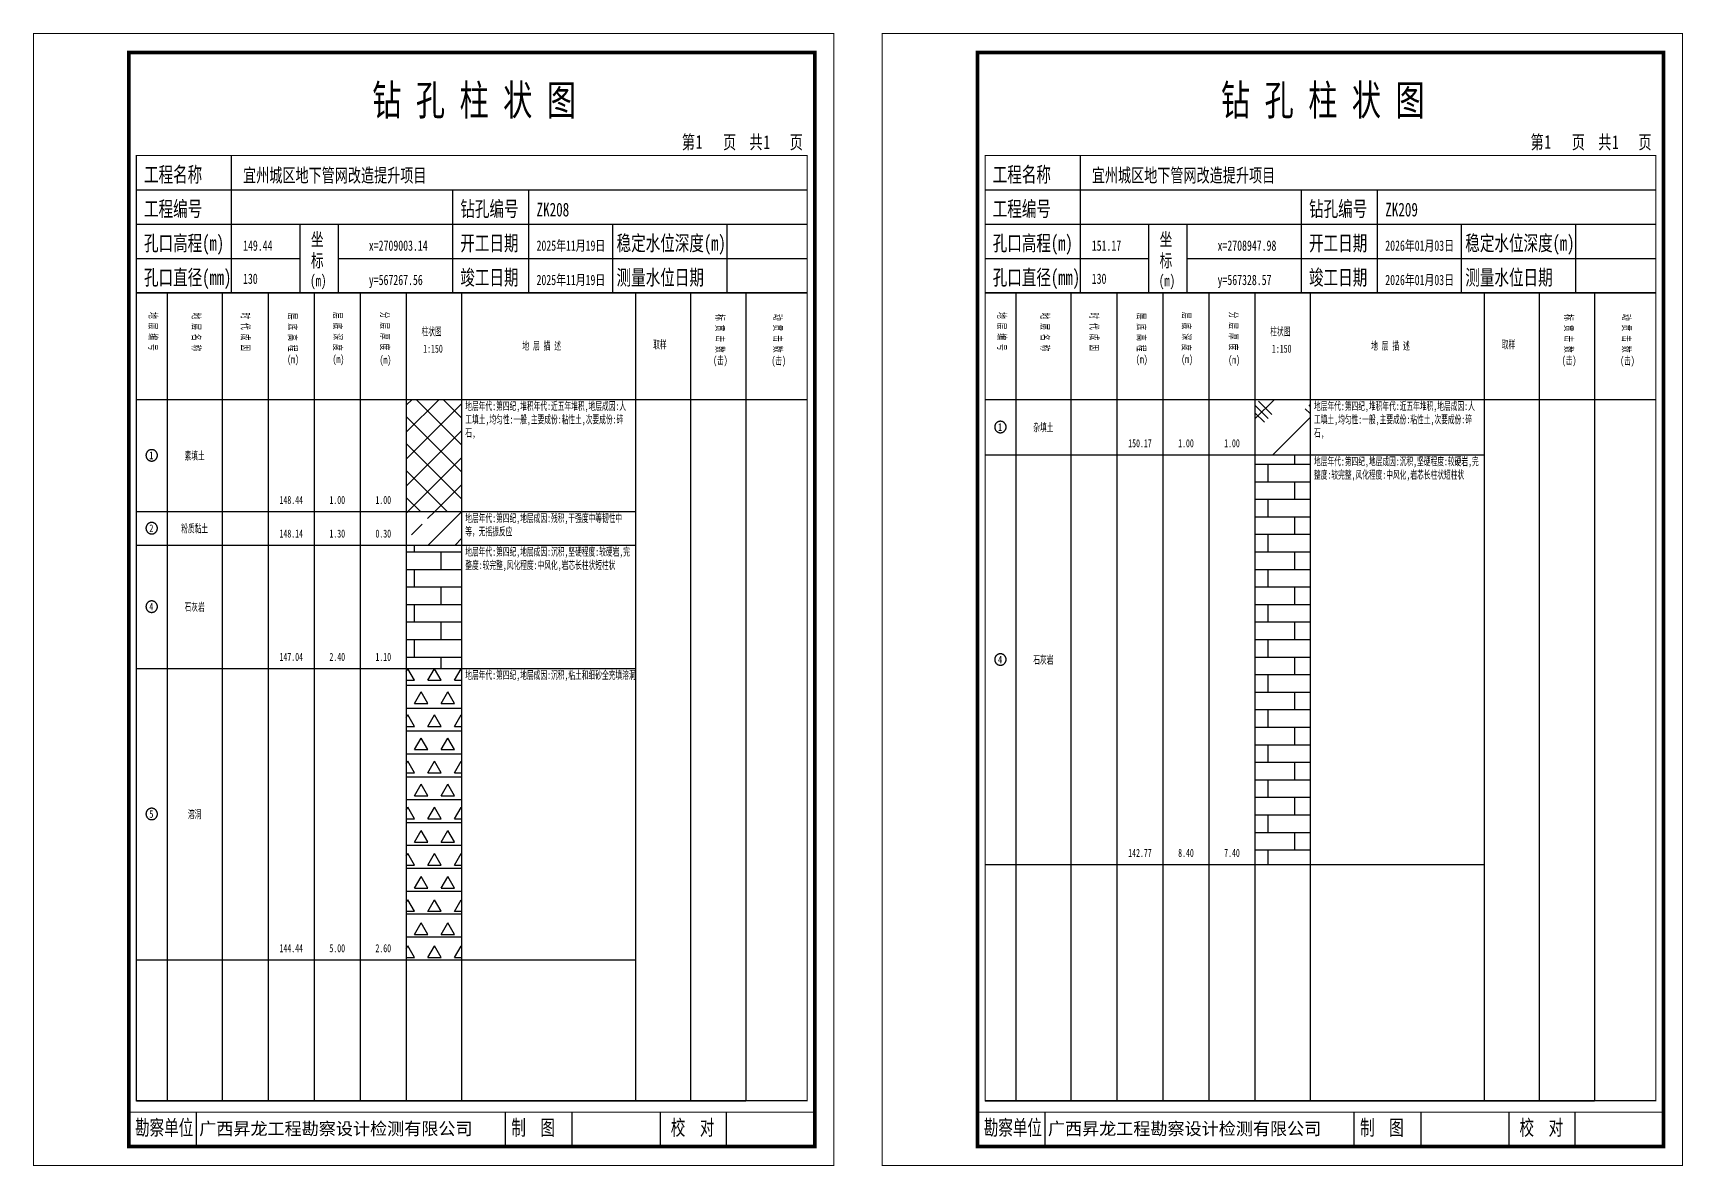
# Model space of a CAD drawing. Header units: millimetres. Extents: x 0 to 2711117, y 0 to 567555.
# Drawn here: x 48990.9 to 49423.8, y -0.1 to 297.1 of the extents above; entities that cross this region are included whole.
import ezdxf
from ezdxf.enums import TextEntityAlignment as Align

# ---------------------------------------------------------------- set-up
doc = ezdxf.new("R2010")
doc.units = ezdxf.units.MM
doc.layers.add('GICAD_POU_TEXTS', color=7, linetype='Continuous')
doc.layers.add('勘察点图例', color=7, linetype='Continuous')
doc.styles.add('HEAD_FONT', font='simfang.ttf', dxfattribs={"width": 0.6})
doc.styles.add('HEAD_FONT2', font='simfang.ttf', dxfattribs={"width": 0.6})
doc.styles.add('HT', font='simhei.ttf')
doc.styles.add('LZ_FONT', font='simfang.ttf', dxfattribs={"width": 0.7, "height": 8})
doc.styles.add('成果图图块', font='simfang.ttf', dxfattribs={"height": 2.5})
doc.styles.add('成果图表体', font='simfang.ttf', dxfattribs={"width": 0.6, "height": 2.1})
pattern_1 = [(0, (0, 0), (0, 4.6), []), (90, (0, 0), (-7, 4.6), [4.6, -4.6])]

# ---------------------------------------------------------------- blocks, each defined once
blk = doc.blocks.new('ZK208')
for p, q in [((52, 229), (52, 265)), ((27, 256), (203, 256)), ((110, 229), (110, 256)), ((130, 229), (130, 256)), ((27, 247), (203, 247)), ((70, 229), (70, 247)), ((80, 229), (80, 247)), ((152, 229), (152, 247)), ((182, 229), (182, 247)), ((27, 238), (70, 238)), ((80, 238), (203, 238)), ((27, 229), (35.05, 229)), ((35.05, 229), (35.05, 17)), ((35.05, 229), (49.53, 229)), ((49.53, 229), (49.53, 17)), ((49.53, 229), (61.6, 229)), ((61.6, 229), (61.6, 17)), ((61.6, 229), (73.68, 229)), ((73.68, 229), (73.68, 17)), ((73.68, 229), (85.75, 229)), ((85.75, 229), (85.75, 17)), ((85.75, 229), (97.82, 229)), ((97.82, 229), (97.82, 17)), ((97.82, 229), (112.3, 229)), ((112.3, 229), (112.3, 17)), ((112.3, 229), (157.93, 229)), ((157.93, 229), (157.93, 17)), ((157.93, 229), (172.42, 229)), ((172.42, 229), (172.42, 17)), ((172.42, 229), (186.9, 229)), ((186.9, 229), (186.9, 17)), ((186.9, 229), (203, 229)), ((27, 201), (203, 201)), ((27, 17), (35.05, 17)), ((35.05, 17), (49.53, 17)), ((42.74, 4.95), (42.74, 13.95)), ((42.74, 4.95), (42.74, 13.95)), ((49.53, 17), (61.6, 17)), ((61.6, 17), (73.68, 17)), ((73.68, 17), (85.75, 17)), ((85.75, 17), (97.82, 17)), ((97.82, 17), (112.3, 17)), ((112.3, 17), (157.93, 17)), ((123.83, 4.95), (123.83, 13.95)), ((141.38, 4.95), (141.38, 13.95)), ((157.93, 17), (172.42, 17)), ((164.48, 4.95), (164.48, 13.95)), ((172.42, 17), (186.9, 17)), ((181.84, 4.95), (181.84, 13.95)), ((181.84, 4.95), (181.84, 13.95))]:
    blk.add_line(p, q)
for points, const_width in [([(0, 0), (210, 0), (210, 297), (0, 297)], 0.25), ([(25, 5), (205, 5), (205, 292), (25, 292)], 1), ([(27, 265), (203, 265), (203, 17), (27, 17)], 0.3)]:
    blk.add_lwpolyline(points, close=True, dxfattribs=dict(const_width=const_width))
at = {"const_width": 0.3}
for points in [[(27, 229), (203, 229)], [(25, 14), (205, 14)]]:
    blk.add_lwpolyline(points, dxfattribs=at)
at = {"style": 'LZ_FONT', "width": 0.7}
for s, height, p in [('钻 孔 柱 状 图', 8, (88.9, 275.54)), ('第', 3.6, (170.12, 266.7)), ('1', 3.6, (173.78, 266.75)), ('页', 3.6, (180.96, 266.7)), ('共', 3.6, (187.88, 266.7)), ('1', 3.6, (191.54, 266.7)), ('页', 3.6, (198.44, 266.7)), ('工程名称', 4, (29, 258)), ('宜州城区地下管网改造提升项目', 3.6, (55, 258)), ('工程编号', 4, (29, 249)), ('钻孔编号', 4, (112, 249)), ('ZK208', 3.6, (132, 249)), ('孔口高程(m)', 4, (29, 240)), ('149.44', 2.7, (55, 240)), ('坐', 3.5, (72.79, 241.24)), ('x=2709003.14', 2.7, (88, 240)), ('开工日期', 4, (112, 240)), ('2025年11月19日', 2.7, (132, 240)), ('稳定水位深度(m)', 4, (153, 240)), ('标', 3.5, (72.79, 235.7)), ('孔口直径(mm)', 4, (29, 231)), ('130', 2.7, (54.98, 231.31)), ('(m) ', 3, (72.59, 230.65)), ('竣工日期', 4, (112, 231)), ('2025年11月19日', 2.7, (132, 231)), ('测量水位日期', 4, (153, 231)), ('y=567267.56', 2.7, (88, 231)), ('勘察单位', 4, (26.65, 7.95)), ('制  图', 4, (125.4, 7.95)), ('校  对', 4, (167.22, 7.95))]:
    blk.add_text(s, height=height, dxfattribs=at).set_placement(p)
at = {"style": 'HT'}
blk.add_text('广西昇龙工程勘察设计检测有限公司', height=3.2865, dxfattribs=at).set_placement((43.48, 8.02))
at = {"char_height": 2.1, "width": 22.806, "attachment_point": 1, "rotation": 270, "style": 'HEAD_FONT'}
for s, insert in [('地 层 编 号', (32.46, 223.92)), ('地 层 名 称', (43.79, 223.76)), ('时 代 成 因', (56.67, 223.83)), ('层 底 高 程', (69.07, 223.71)), ('层 底 深 度', (80.9, 223.91)), ('分 层 厚 度', (93.26, 224.01)), ('标 贯 击 数', (181.21, 223.37)), ('动 贯 击 数', (196.38, 223.43))]:
    blk.add_mtext(s, dxfattribs=dict(at, insert=insert))
at = {"char_height": 2.1, "attachment_point": 1}
for s, insert, width, style in [('柱状图', (101.82, 219.87), 7.855, 'HEAD_FONT2'), ('取样', (162.58, 216.44), 7.855, 'HEAD_FONT2'), ('(m)', (66.58, 212.56), 4.7944, 'HEAD_FONT'), ('(m)', (78.47, 212.61), 4.7944, 'HEAD_FONT'), ('(m)', (90.81, 212.43), 4.7944, 'HEAD_FONT'), ('1:150', (102.26, 215.36), 6.9223, 'HEAD_FONT2'), ('地 层 描 述', (128.29, 216.11), 22.0781, 'HEAD_FONT2'), ('(击)', (178.33, 212.31), 7.855, 'HEAD_FONT2'), ('(击)', (193.64, 212.22), 7.855, 'HEAD_FONT2')]:
    blk.add_mtext(s, dxfattribs=dict(at, insert=insert, width=width, style=style))
blk = doc.blocks.new('ZK208_0')
at = {"color": 7}
blk.add_polyline3d([(-1.5, 0.02, 0), (-1.5, -0.06, 0), (-1.49, -0.13, 0), (-1.48, -0.2, 0), (-1.47, -0.28, 0), (-1.46, -0.35, 0), (-1.44, -0.42, 0), (-1.41, -0.49, 0), (-1.39, -0.56, 0), (-1.36, -0.63, 0), (-1.32, -0.69, 0), (-1.29, -0.76, 0), (-1.25, -0.82, 0), (-1.2, -0.88, 0), (-1.16, -0.94, 0), (-1.11, -0.99, 0), (-1.06, -1.04, 0), (-1.01, -1.1, 0), (-0.95, -1.14, 0), (-0.89, -1.19, 0), (-0.83, -1.23, 0), (-0.77, -1.27, 0), (-0.71, -1.31, 0), (-0.64, -1.34, 0), (-0.57, -1.37, 0), (-0.51, -1.4, 0), (-0.44, -1.42, 0), (-0.36, -1.44, 0), (-0.29, -1.46, 0), (-0.22, -1.47, 0), (-0.15, -1.48, 0), (-0.07, -1.48, 0), (0, -1.48, 0), (0.07, -1.48, 0), (0.15, -1.48, 0), (0.22, -1.47, 0), (0.29, -1.46, 0), (0.36, -1.44, 0), (0.44, -1.42, 0), (0.51, -1.4, 0), (0.57, -1.37, 0), (0.64, -1.34, 0), (0.71, -1.31, 0), (0.77, -1.27, 0), (0.83, -1.23, 0), (0.89, -1.19, 0), (0.95, -1.14, 0), (1.01, -1.1, 0), (1.06, -1.04, 0), (1.11, -0.99, 0), (1.16, -0.94, 0), (1.2, -0.88, 0), (1.25, -0.82, 0), (1.29, -0.76, 0), (1.32, -0.69, 0), (1.36, -0.63, 0), (1.39, -0.56, 0), (1.41, -0.49, 0), (1.44, -0.42, 0), (1.46, -0.35, 0), (1.47, -0.28, 0), (1.48, -0.2, 0), (1.49, -0.13, 0), (1.5, -0.06, 0), (1.5, 0.02, 0), (1.5, 0.09, 0), (1.49, 0.16, 0), (1.48, 0.24, 0), (1.47, 0.31, 0), (1.46, 0.38, 0), (1.44, 0.45, 0), (1.41, 0.52, 0), (1.39, 0.59, 0), (1.36, 0.66, 0), (1.32, 0.72, 0), (1.29, 0.79, 0), (1.25, 0.85, 0), (1.2, 0.91, 0), (1.16, 0.97, 0), (1.11, 1.02, 0), (1.06, 1.08, 0), (1.01, 1.13, 0), (0.95, 1.18, 0), (0.89, 1.22, 0), (0.83, 1.26, 0), (0.77, 1.3, 0), (0.71, 1.34, 0), (0.64, 1.37, 0), (0.57, 1.4, 0), (0.51, 1.43, 0), (0.44, 1.45, 0), (0.36, 1.47, 0), (0.29, 1.49, 0), (0.22, 1.5, 0), (0.15, 1.51, 0), (0.07, 1.51, 0), (0, 1.52, 0), (-0.07, 1.51, 0), (-0.15, 1.51, 0), (-0.22, 1.5, 0), (-0.29, 1.49, 0), (-0.36, 1.47, 0), (-0.44, 1.45, 0), (-0.51, 1.43, 0), (-0.57, 1.4, 0), (-0.64, 1.37, 0), (-0.71, 1.34, 0), (-0.77, 1.3, 0), (-0.83, 1.26, 0), (-0.89, 1.22, 0), (-0.95, 1.18, 0), (-1.01, 1.13, 0), (-1.06, 1.08, 0), (-1.11, 1.02, 0), (-1.16, 0.97, 0), (-1.2, 0.91, 0), (-1.25, 0.85, 0), (-1.29, 0.79, 0), (-1.32, 0.72, 0), (-1.36, 0.66, 0), (-1.39, 0.59, 0), (-1.41, 0.52, 0), (-1.44, 0.45, 0), (-1.46, 0.38, 0), (-1.47, 0.31, 0), (-1.48, 0.24, 0), (-1.49, 0.16, 0), (-1.5, 0.09, 0), (-1.5, 0.02, 0)], dxfattribs=at)
at = {"layer": 'GICAD_POU_TEXTS', "color": 7, "style": '成果图图块', "width": 0.7}
blk.add_text('1', height=2, dxfattribs=at).set_placement((-0.09, -0.99), align=Align.CENTER)
blk = doc.blocks.new('ZK208_1')
at = {"color": 7}
blk.add_polyline3d([(-1.5, 0.02, 0), (-1.5, -0.06, 0), (-1.49, -0.13, 0), (-1.48, -0.2, 0), (-1.47, -0.28, 0), (-1.46, -0.35, 0), (-1.44, -0.42, 0), (-1.41, -0.49, 0), (-1.39, -0.56, 0), (-1.36, -0.63, 0), (-1.32, -0.69, 0), (-1.29, -0.76, 0), (-1.25, -0.82, 0), (-1.2, -0.88, 0), (-1.16, -0.94, 0), (-1.11, -0.99, 0), (-1.06, -1.04, 0), (-1.01, -1.1, 0), (-0.95, -1.14, 0), (-0.89, -1.19, 0), (-0.83, -1.23, 0), (-0.77, -1.27, 0), (-0.71, -1.31, 0), (-0.64, -1.34, 0), (-0.57, -1.37, 0), (-0.51, -1.4, 0), (-0.44, -1.42, 0), (-0.36, -1.44, 0), (-0.29, -1.46, 0), (-0.22, -1.47, 0), (-0.15, -1.48, 0), (-0.07, -1.48, 0), (0, -1.48, 0), (0.07, -1.48, 0), (0.15, -1.48, 0), (0.22, -1.47, 0), (0.29, -1.46, 0), (0.36, -1.44, 0), (0.44, -1.42, 0), (0.51, -1.4, 0), (0.57, -1.37, 0), (0.64, -1.34, 0), (0.71, -1.31, 0), (0.77, -1.27, 0), (0.83, -1.23, 0), (0.89, -1.19, 0), (0.95, -1.14, 0), (1.01, -1.1, 0), (1.06, -1.04, 0), (1.11, -0.99, 0), (1.16, -0.94, 0), (1.2, -0.88, 0), (1.25, -0.82, 0), (1.29, -0.76, 0), (1.32, -0.69, 0), (1.36, -0.63, 0), (1.39, -0.56, 0), (1.41, -0.49, 0), (1.44, -0.42, 0), (1.46, -0.35, 0), (1.47, -0.28, 0), (1.48, -0.2, 0), (1.49, -0.13, 0), (1.5, -0.06, 0), (1.5, 0.02, 0), (1.5, 0.09, 0), (1.49, 0.16, 0), (1.48, 0.24, 0), (1.47, 0.31, 0), (1.46, 0.38, 0), (1.44, 0.45, 0), (1.41, 0.52, 0), (1.39, 0.59, 0), (1.36, 0.66, 0), (1.32, 0.72, 0), (1.29, 0.79, 0), (1.25, 0.85, 0), (1.2, 0.91, 0), (1.16, 0.97, 0), (1.11, 1.02, 0), (1.06, 1.08, 0), (1.01, 1.13, 0), (0.95, 1.18, 0), (0.89, 1.22, 0), (0.83, 1.26, 0), (0.77, 1.3, 0), (0.71, 1.34, 0), (0.64, 1.37, 0), (0.57, 1.4, 0), (0.51, 1.43, 0), (0.44, 1.45, 0), (0.36, 1.47, 0), (0.29, 1.49, 0), (0.22, 1.5, 0), (0.15, 1.51, 0), (0.07, 1.51, 0), (0, 1.52, 0), (-0.07, 1.51, 0), (-0.15, 1.51, 0), (-0.22, 1.5, 0), (-0.29, 1.49, 0), (-0.36, 1.47, 0), (-0.44, 1.45, 0), (-0.51, 1.43, 0), (-0.57, 1.4, 0), (-0.64, 1.37, 0), (-0.71, 1.34, 0), (-0.77, 1.3, 0), (-0.83, 1.26, 0), (-0.89, 1.22, 0), (-0.95, 1.18, 0), (-1.01, 1.13, 0), (-1.06, 1.08, 0), (-1.11, 1.02, 0), (-1.16, 0.97, 0), (-1.2, 0.91, 0), (-1.25, 0.85, 0), (-1.29, 0.79, 0), (-1.32, 0.72, 0), (-1.36, 0.66, 0), (-1.39, 0.59, 0), (-1.41, 0.52, 0), (-1.44, 0.45, 0), (-1.46, 0.38, 0), (-1.47, 0.31, 0), (-1.48, 0.24, 0), (-1.49, 0.16, 0), (-1.5, 0.09, 0), (-1.5, 0.02, 0)], dxfattribs=at)
at = {"layer": 'GICAD_POU_TEXTS', "color": 7, "style": '成果图图块', "width": 0.7}
blk.add_text('2', height=2, dxfattribs=at).set_placement((-0.09, -0.99), align=Align.CENTER)
blk = doc.blocks.new('ZK208_2')
at = {"color": 7}
blk.add_polyline3d([(-1.5, 0.02, 0), (-1.5, -0.06, 0), (-1.49, -0.13, 0), (-1.48, -0.2, 0), (-1.47, -0.28, 0), (-1.46, -0.35, 0), (-1.44, -0.42, 0), (-1.41, -0.49, 0), (-1.39, -0.56, 0), (-1.36, -0.63, 0), (-1.32, -0.69, 0), (-1.29, -0.76, 0), (-1.25, -0.82, 0), (-1.2, -0.88, 0), (-1.16, -0.94, 0), (-1.11, -0.99, 0), (-1.06, -1.04, 0), (-1.01, -1.1, 0), (-0.95, -1.14, 0), (-0.89, -1.19, 0), (-0.83, -1.23, 0), (-0.77, -1.27, 0), (-0.71, -1.31, 0), (-0.64, -1.34, 0), (-0.57, -1.37, 0), (-0.51, -1.4, 0), (-0.44, -1.42, 0), (-0.36, -1.44, 0), (-0.29, -1.46, 0), (-0.22, -1.47, 0), (-0.15, -1.48, 0), (-0.07, -1.48, 0), (0, -1.48, 0), (0.07, -1.48, 0), (0.15, -1.48, 0), (0.22, -1.47, 0), (0.29, -1.46, 0), (0.36, -1.44, 0), (0.44, -1.42, 0), (0.51, -1.4, 0), (0.57, -1.37, 0), (0.64, -1.34, 0), (0.71, -1.31, 0), (0.77, -1.27, 0), (0.83, -1.23, 0), (0.89, -1.19, 0), (0.95, -1.14, 0), (1.01, -1.1, 0), (1.06, -1.04, 0), (1.11, -0.99, 0), (1.16, -0.94, 0), (1.2, -0.88, 0), (1.25, -0.82, 0), (1.29, -0.76, 0), (1.32, -0.69, 0), (1.36, -0.63, 0), (1.39, -0.56, 0), (1.41, -0.49, 0), (1.44, -0.42, 0), (1.46, -0.35, 0), (1.47, -0.28, 0), (1.48, -0.2, 0), (1.49, -0.13, 0), (1.5, -0.06, 0), (1.5, 0.02, 0), (1.5, 0.09, 0), (1.49, 0.16, 0), (1.48, 0.24, 0), (1.47, 0.31, 0), (1.46, 0.38, 0), (1.44, 0.45, 0), (1.41, 0.52, 0), (1.39, 0.59, 0), (1.36, 0.66, 0), (1.32, 0.72, 0), (1.29, 0.79, 0), (1.25, 0.85, 0), (1.2, 0.91, 0), (1.16, 0.97, 0), (1.11, 1.02, 0), (1.06, 1.08, 0), (1.01, 1.13, 0), (0.95, 1.18, 0), (0.89, 1.22, 0), (0.83, 1.26, 0), (0.77, 1.3, 0), (0.71, 1.34, 0), (0.64, 1.37, 0), (0.57, 1.4, 0), (0.51, 1.43, 0), (0.44, 1.45, 0), (0.36, 1.47, 0), (0.29, 1.49, 0), (0.22, 1.5, 0), (0.15, 1.51, 0), (0.07, 1.51, 0), (0, 1.52, 0), (-0.07, 1.51, 0), (-0.15, 1.51, 0), (-0.22, 1.5, 0), (-0.29, 1.49, 0), (-0.36, 1.47, 0), (-0.44, 1.45, 0), (-0.51, 1.43, 0), (-0.57, 1.4, 0), (-0.64, 1.37, 0), (-0.71, 1.34, 0), (-0.77, 1.3, 0), (-0.83, 1.26, 0), (-0.89, 1.22, 0), (-0.95, 1.18, 0), (-1.01, 1.13, 0), (-1.06, 1.08, 0), (-1.11, 1.02, 0), (-1.16, 0.97, 0), (-1.2, 0.91, 0), (-1.25, 0.85, 0), (-1.29, 0.79, 0), (-1.32, 0.72, 0), (-1.36, 0.66, 0), (-1.39, 0.59, 0), (-1.41, 0.52, 0), (-1.44, 0.45, 0), (-1.46, 0.38, 0), (-1.47, 0.31, 0), (-1.48, 0.24, 0), (-1.49, 0.16, 0), (-1.5, 0.09, 0), (-1.5, 0.02, 0)], dxfattribs=at)
at = {"layer": 'GICAD_POU_TEXTS', "color": 7, "style": '成果图图块', "width": 0.7}
blk.add_text('4', height=2, dxfattribs=at).set_placement((-0.09, -0.99), align=Align.CENTER)
blk = doc.blocks.new('ZK208_3')
at = {"color": 7}
blk.add_polyline3d([(-1.5, 0.02, 0), (-1.5, -0.06, 0), (-1.49, -0.13, 0), (-1.48, -0.2, 0), (-1.47, -0.28, 0), (-1.46, -0.35, 0), (-1.44, -0.42, 0), (-1.41, -0.49, 0), (-1.39, -0.56, 0), (-1.36, -0.63, 0), (-1.32, -0.69, 0), (-1.29, -0.76, 0), (-1.25, -0.82, 0), (-1.2, -0.88, 0), (-1.16, -0.94, 0), (-1.11, -0.99, 0), (-1.06, -1.04, 0), (-1.01, -1.1, 0), (-0.95, -1.14, 0), (-0.89, -1.19, 0), (-0.83, -1.23, 0), (-0.77, -1.27, 0), (-0.71, -1.31, 0), (-0.64, -1.34, 0), (-0.57, -1.37, 0), (-0.51, -1.4, 0), (-0.44, -1.42, 0), (-0.36, -1.44, 0), (-0.29, -1.46, 0), (-0.22, -1.47, 0), (-0.15, -1.48, 0), (-0.07, -1.48, 0), (0, -1.48, 0), (0.07, -1.48, 0), (0.15, -1.48, 0), (0.22, -1.47, 0), (0.29, -1.46, 0), (0.36, -1.44, 0), (0.44, -1.42, 0), (0.51, -1.4, 0), (0.57, -1.37, 0), (0.64, -1.34, 0), (0.71, -1.31, 0), (0.77, -1.27, 0), (0.83, -1.23, 0), (0.89, -1.19, 0), (0.95, -1.14, 0), (1.01, -1.1, 0), (1.06, -1.04, 0), (1.11, -0.99, 0), (1.16, -0.94, 0), (1.2, -0.88, 0), (1.25, -0.82, 0), (1.29, -0.76, 0), (1.32, -0.69, 0), (1.36, -0.63, 0), (1.39, -0.56, 0), (1.41, -0.49, 0), (1.44, -0.42, 0), (1.46, -0.35, 0), (1.47, -0.28, 0), (1.48, -0.2, 0), (1.49, -0.13, 0), (1.5, -0.06, 0), (1.5, 0.02, 0), (1.5, 0.09, 0), (1.49, 0.16, 0), (1.48, 0.24, 0), (1.47, 0.31, 0), (1.46, 0.38, 0), (1.44, 0.45, 0), (1.41, 0.52, 0), (1.39, 0.59, 0), (1.36, 0.66, 0), (1.32, 0.72, 0), (1.29, 0.79, 0), (1.25, 0.85, 0), (1.2, 0.91, 0), (1.16, 0.97, 0), (1.11, 1.02, 0), (1.06, 1.08, 0), (1.01, 1.13, 0), (0.95, 1.18, 0), (0.89, 1.22, 0), (0.83, 1.26, 0), (0.77, 1.3, 0), (0.71, 1.34, 0), (0.64, 1.37, 0), (0.57, 1.4, 0), (0.51, 1.43, 0), (0.44, 1.45, 0), (0.36, 1.47, 0), (0.29, 1.49, 0), (0.22, 1.5, 0), (0.15, 1.51, 0), (0.07, 1.51, 0), (0, 1.52, 0), (-0.07, 1.51, 0), (-0.15, 1.51, 0), (-0.22, 1.5, 0), (-0.29, 1.49, 0), (-0.36, 1.47, 0), (-0.44, 1.45, 0), (-0.51, 1.43, 0), (-0.57, 1.4, 0), (-0.64, 1.37, 0), (-0.71, 1.34, 0), (-0.77, 1.3, 0), (-0.83, 1.26, 0), (-0.89, 1.22, 0), (-0.95, 1.18, 0), (-1.01, 1.13, 0), (-1.06, 1.08, 0), (-1.11, 1.02, 0), (-1.16, 0.97, 0), (-1.2, 0.91, 0), (-1.25, 0.85, 0), (-1.29, 0.79, 0), (-1.32, 0.72, 0), (-1.36, 0.66, 0), (-1.39, 0.59, 0), (-1.41, 0.52, 0), (-1.44, 0.45, 0), (-1.46, 0.38, 0), (-1.47, 0.31, 0), (-1.48, 0.24, 0), (-1.49, 0.16, 0), (-1.5, 0.09, 0), (-1.5, 0.02, 0)], dxfattribs=at)
at = {"layer": 'GICAD_POU_TEXTS', "color": 7, "style": '成果图图块', "width": 0.7}
blk.add_text('5', height=2, dxfattribs=at).set_placement((-0.09, -0.99), align=Align.CENTER)
blk = doc.blocks.new('ZK209')
for p, q in [((52, 229), (52, 265)), ((27, 256), (203, 256)), ((110, 229), (110, 256)), ((130, 229), (130, 256)), ((27, 247), (203, 247)), ((70, 229), (70, 247)), ((80, 229), (80, 247)), ((152, 229), (152, 247)), ((182, 229), (182, 247)), ((27, 238), (70, 238)), ((80, 238), (203, 238)), ((27, 229), (35.05, 229)), ((35.05, 229), (35.05, 17)), ((35.05, 229), (49.53, 229)), ((49.53, 229), (49.53, 17)), ((49.53, 229), (61.6, 229)), ((61.6, 229), (61.6, 17)), ((61.6, 229), (73.68, 229)), ((73.68, 229), (73.68, 17)), ((73.68, 229), (85.75, 229)), ((85.75, 229), (85.75, 17)), ((85.75, 229), (97.82, 229)), ((97.82, 229), (97.82, 17)), ((97.82, 229), (112.3, 229)), ((112.3, 229), (112.3, 17)), ((112.3, 229), (157.93, 229)), ((157.93, 229), (157.93, 17)), ((157.93, 229), (172.42, 229)), ((172.42, 229), (172.42, 17)), ((172.42, 229), (186.9, 229)), ((186.9, 229), (186.9, 17)), ((186.9, 229), (203, 229)), ((27, 201), (203, 201)), ((27, 17), (35.05, 17)), ((35.05, 17), (49.53, 17)), ((42.74, 4.95), (42.74, 13.95)), ((42.74, 4.95), (42.74, 13.95)), ((49.53, 17), (61.6, 17)), ((61.6, 17), (73.68, 17)), ((73.68, 17), (85.75, 17)), ((85.75, 17), (97.82, 17)), ((97.82, 17), (112.3, 17)), ((112.3, 17), (157.93, 17)), ((123.83, 4.95), (123.83, 13.95)), ((141.38, 4.95), (141.38, 13.95)), ((157.93, 17), (172.42, 17)), ((164.48, 4.95), (164.48, 13.95)), ((172.42, 17), (186.9, 17)), ((181.84, 4.95), (181.84, 13.95)), ((181.84, 4.95), (181.84, 13.95))]:
    blk.add_line(p, q)
for points, const_width in [([(0, 0), (210, 0), (210, 297), (0, 297)], 0.25), ([(25, 5), (205, 5), (205, 292), (25, 292)], 1), ([(27, 265), (203, 265), (203, 17), (27, 17)], 0.3)]:
    blk.add_lwpolyline(points, close=True, dxfattribs=dict(const_width=const_width))
at = {"const_width": 0.3}
for points in [[(27, 229), (203, 229)], [(25, 14), (205, 14)]]:
    blk.add_lwpolyline(points, dxfattribs=at)
at = {"style": 'LZ_FONT', "width": 0.7}
for s, height, p in [('钻 孔 柱 状 图', 8, (88.9, 275.54)), ('第', 3.6, (170.12, 266.7)), ('1', 3.6, (173.78, 266.75)), ('页', 3.6, (180.96, 266.7)), ('共', 3.6, (187.88, 266.7)), ('1', 3.6, (191.54, 266.7)), ('页', 3.6, (198.44, 266.7)), ('工程名称', 4, (29, 258)), ('宜州城区地下管网改造提升项目', 3.6, (55, 258)), ('工程编号', 4, (29, 249)), ('钻孔编号', 4, (112, 249)), ('ZK209', 3.6, (132, 249)), ('孔口高程(m)', 4, (29, 240)), ('151.17', 2.7, (55, 240)), ('坐', 3.5, (72.79, 241.24)), ('x=2708947.98', 2.7, (88, 240)), ('开工日期', 4, (112, 240)), ('2026年01月03日', 2.7, (132, 240)), ('稳定水位深度(m)', 4, (153, 240)), ('标', 3.5, (72.79, 235.7)), ('孔口直径(mm)', 4, (29, 231)), ('130', 2.7, (54.98, 231.31)), ('(m) ', 3, (72.59, 230.65)), ('竣工日期', 4, (112, 231)), ('2026年01月03日', 2.7, (132, 231)), ('测量水位日期', 4, (153, 231)), ('y=567328.57', 2.7, (88, 231)), ('勘察单位', 4, (26.65, 7.95)), ('制  图', 4, (125.4, 7.95)), ('校  对', 4, (167.22, 7.95))]:
    blk.add_text(s, height=height, dxfattribs=at).set_placement(p)
at = {"style": 'HT'}
blk.add_text('广西昇龙工程勘察设计检测有限公司', height=3.2865, dxfattribs=at).set_placement((43.48, 8.02))
at = {"char_height": 2.1, "width": 22.806, "attachment_point": 1, "rotation": 270, "style": 'HEAD_FONT'}
for s, insert in [('地 层 编 号', (32.46, 223.92)), ('地 层 名 称', (43.79, 223.76)), ('时 代 成 因', (56.67, 223.83)), ('层 底 高 程', (69.07, 223.71)), ('层 底 深 度', (80.9, 223.91)), ('分 层 厚 度', (93.26, 224.01)), ('标 贯 击 数', (181.21, 223.37)), ('动 贯 击 数', (196.38, 223.43))]:
    blk.add_mtext(s, dxfattribs=dict(at, insert=insert))
at = {"char_height": 2.1, "attachment_point": 1}
for s, insert, width, style in [('柱状图', (101.82, 219.87), 7.855, 'HEAD_FONT2'), ('取样', (162.58, 216.44), 7.855, 'HEAD_FONT2'), ('(m)', (66.58, 212.56), 4.7944, 'HEAD_FONT'), ('(m)', (78.47, 212.61), 4.7944, 'HEAD_FONT'), ('(m)', (90.81, 212.43), 4.7944, 'HEAD_FONT'), ('1:150', (102.26, 215.36), 6.9223, 'HEAD_FONT2'), ('地 层 描 述', (128.29, 216.11), 22.0781, 'HEAD_FONT2'), ('(击)', (178.33, 212.31), 7.855, 'HEAD_FONT2'), ('(击)', (193.64, 212.22), 7.855, 'HEAD_FONT2')]:
    blk.add_mtext(s, dxfattribs=dict(at, insert=insert, width=width, style=style))
blk = doc.blocks.new('ZK209_0')
at = {"color": 7}
blk.add_polyline3d([(-1.5, 0.02, 0), (-1.5, -0.06, 0), (-1.49, -0.13, 0), (-1.48, -0.2, 0), (-1.47, -0.28, 0), (-1.46, -0.35, 0), (-1.44, -0.42, 0), (-1.41, -0.49, 0), (-1.39, -0.56, 0), (-1.36, -0.63, 0), (-1.32, -0.69, 0), (-1.29, -0.76, 0), (-1.25, -0.82, 0), (-1.2, -0.88, 0), (-1.16, -0.94, 0), (-1.11, -0.99, 0), (-1.06, -1.04, 0), (-1.01, -1.1, 0), (-0.95, -1.14, 0), (-0.89, -1.19, 0), (-0.83, -1.23, 0), (-0.77, -1.27, 0), (-0.71, -1.31, 0), (-0.64, -1.34, 0), (-0.57, -1.37, 0), (-0.51, -1.4, 0), (-0.44, -1.42, 0), (-0.36, -1.44, 0), (-0.29, -1.46, 0), (-0.22, -1.47, 0), (-0.15, -1.48, 0), (-0.07, -1.48, 0), (0, -1.48, 0), (0.07, -1.48, 0), (0.15, -1.48, 0), (0.22, -1.47, 0), (0.29, -1.46, 0), (0.36, -1.44, 0), (0.44, -1.42, 0), (0.51, -1.4, 0), (0.57, -1.37, 0), (0.64, -1.34, 0), (0.71, -1.31, 0), (0.77, -1.27, 0), (0.83, -1.23, 0), (0.89, -1.19, 0), (0.95, -1.14, 0), (1.01, -1.1, 0), (1.06, -1.04, 0), (1.11, -0.99, 0), (1.16, -0.94, 0), (1.2, -0.88, 0), (1.25, -0.82, 0), (1.29, -0.76, 0), (1.32, -0.69, 0), (1.36, -0.63, 0), (1.39, -0.56, 0), (1.41, -0.49, 0), (1.44, -0.42, 0), (1.46, -0.35, 0), (1.47, -0.28, 0), (1.48, -0.2, 0), (1.49, -0.13, 0), (1.5, -0.06, 0), (1.5, 0.02, 0), (1.5, 0.09, 0), (1.49, 0.16, 0), (1.48, 0.24, 0), (1.47, 0.31, 0), (1.46, 0.38, 0), (1.44, 0.45, 0), (1.41, 0.52, 0), (1.39, 0.59, 0), (1.36, 0.66, 0), (1.32, 0.72, 0), (1.29, 0.79, 0), (1.25, 0.85, 0), (1.2, 0.91, 0), (1.16, 0.97, 0), (1.11, 1.02, 0), (1.06, 1.08, 0), (1.01, 1.13, 0), (0.95, 1.18, 0), (0.89, 1.22, 0), (0.83, 1.26, 0), (0.77, 1.3, 0), (0.71, 1.34, 0), (0.64, 1.37, 0), (0.57, 1.4, 0), (0.51, 1.43, 0), (0.44, 1.45, 0), (0.36, 1.47, 0), (0.29, 1.49, 0), (0.22, 1.5, 0), (0.15, 1.51, 0), (0.07, 1.51, 0), (0, 1.52, 0), (-0.07, 1.51, 0), (-0.15, 1.51, 0), (-0.22, 1.5, 0), (-0.29, 1.49, 0), (-0.36, 1.47, 0), (-0.44, 1.45, 0), (-0.51, 1.43, 0), (-0.57, 1.4, 0), (-0.64, 1.37, 0), (-0.71, 1.34, 0), (-0.77, 1.3, 0), (-0.83, 1.26, 0), (-0.89, 1.22, 0), (-0.95, 1.18, 0), (-1.01, 1.13, 0), (-1.06, 1.08, 0), (-1.11, 1.02, 0), (-1.16, 0.97, 0), (-1.2, 0.91, 0), (-1.25, 0.85, 0), (-1.29, 0.79, 0), (-1.32, 0.72, 0), (-1.36, 0.66, 0), (-1.39, 0.59, 0), (-1.41, 0.52, 0), (-1.44, 0.45, 0), (-1.46, 0.38, 0), (-1.47, 0.31, 0), (-1.48, 0.24, 0), (-1.49, 0.16, 0), (-1.5, 0.09, 0), (-1.5, 0.02, 0)], dxfattribs=at)
at = {"layer": 'GICAD_POU_TEXTS', "color": 7, "style": '成果图图块', "width": 0.7}
blk.add_text('1', height=2, dxfattribs=at).set_placement((-0.09, -0.99), align=Align.CENTER)
blk = doc.blocks.new('ZK209_1')
at = {"color": 7}
blk.add_polyline3d([(-1.5, 0.02, 0), (-1.5, -0.06, 0), (-1.49, -0.13, 0), (-1.48, -0.2, 0), (-1.47, -0.28, 0), (-1.46, -0.35, 0), (-1.44, -0.42, 0), (-1.41, -0.49, 0), (-1.39, -0.56, 0), (-1.36, -0.63, 0), (-1.32, -0.69, 0), (-1.29, -0.76, 0), (-1.25, -0.82, 0), (-1.2, -0.88, 0), (-1.16, -0.94, 0), (-1.11, -0.99, 0), (-1.06, -1.04, 0), (-1.01, -1.1, 0), (-0.95, -1.14, 0), (-0.89, -1.19, 0), (-0.83, -1.23, 0), (-0.77, -1.27, 0), (-0.71, -1.31, 0), (-0.64, -1.34, 0), (-0.57, -1.37, 0), (-0.51, -1.4, 0), (-0.44, -1.42, 0), (-0.36, -1.44, 0), (-0.29, -1.46, 0), (-0.22, -1.47, 0), (-0.15, -1.48, 0), (-0.07, -1.48, 0), (0, -1.48, 0), (0.07, -1.48, 0), (0.15, -1.48, 0), (0.22, -1.47, 0), (0.29, -1.46, 0), (0.36, -1.44, 0), (0.44, -1.42, 0), (0.51, -1.4, 0), (0.57, -1.37, 0), (0.64, -1.34, 0), (0.71, -1.31, 0), (0.77, -1.27, 0), (0.83, -1.23, 0), (0.89, -1.19, 0), (0.95, -1.14, 0), (1.01, -1.1, 0), (1.06, -1.04, 0), (1.11, -0.99, 0), (1.16, -0.94, 0), (1.2, -0.88, 0), (1.25, -0.82, 0), (1.29, -0.76, 0), (1.32, -0.69, 0), (1.36, -0.63, 0), (1.39, -0.56, 0), (1.41, -0.49, 0), (1.44, -0.42, 0), (1.46, -0.35, 0), (1.47, -0.28, 0), (1.48, -0.2, 0), (1.49, -0.13, 0), (1.5, -0.06, 0), (1.5, 0.02, 0), (1.5, 0.09, 0), (1.49, 0.16, 0), (1.48, 0.24, 0), (1.47, 0.31, 0), (1.46, 0.38, 0), (1.44, 0.45, 0), (1.41, 0.52, 0), (1.39, 0.59, 0), (1.36, 0.66, 0), (1.32, 0.72, 0), (1.29, 0.79, 0), (1.25, 0.85, 0), (1.2, 0.91, 0), (1.16, 0.97, 0), (1.11, 1.02, 0), (1.06, 1.08, 0), (1.01, 1.13, 0), (0.95, 1.18, 0), (0.89, 1.22, 0), (0.83, 1.26, 0), (0.77, 1.3, 0), (0.71, 1.34, 0), (0.64, 1.37, 0), (0.57, 1.4, 0), (0.51, 1.43, 0), (0.44, 1.45, 0), (0.36, 1.47, 0), (0.29, 1.49, 0), (0.22, 1.5, 0), (0.15, 1.51, 0), (0.07, 1.51, 0), (0, 1.52, 0), (-0.07, 1.51, 0), (-0.15, 1.51, 0), (-0.22, 1.5, 0), (-0.29, 1.49, 0), (-0.36, 1.47, 0), (-0.44, 1.45, 0), (-0.51, 1.43, 0), (-0.57, 1.4, 0), (-0.64, 1.37, 0), (-0.71, 1.34, 0), (-0.77, 1.3, 0), (-0.83, 1.26, 0), (-0.89, 1.22, 0), (-0.95, 1.18, 0), (-1.01, 1.13, 0), (-1.06, 1.08, 0), (-1.11, 1.02, 0), (-1.16, 0.97, 0), (-1.2, 0.91, 0), (-1.25, 0.85, 0), (-1.29, 0.79, 0), (-1.32, 0.72, 0), (-1.36, 0.66, 0), (-1.39, 0.59, 0), (-1.41, 0.52, 0), (-1.44, 0.45, 0), (-1.46, 0.38, 0), (-1.47, 0.31, 0), (-1.48, 0.24, 0), (-1.49, 0.16, 0), (-1.5, 0.09, 0), (-1.5, 0.02, 0)], dxfattribs=at)
at = {"layer": 'GICAD_POU_TEXTS', "color": 7, "style": '成果图图块', "width": 0.7}
blk.add_text('4', height=2, dxfattribs=at).set_placement((-0.09, -0.99), align=Align.CENTER)

msp = doc.modelspace()

# ---------------------------------------------------------------- hatches: boundary and pattern name
at = {"layer": '勘察点图例'}
h = msp.add_hatch(dxfattribs=at)
h.set_pattern_fill('GKSTT', color=256, scale=0.5, style=0, pattern_type=2)
h.set_pattern_definition([(45, (0, 0), (-3.5355339, 3.5355339), []), (135, (0, 0), (-3.5355339, -3.5355339), [])])
h.paths.add_polyline_path([(49088.85, 171.6), (49103.33, 171.6), (49103.33, 201), (49088.85, 201)])
h = msp.add_hatch(dxfattribs=at)
h.set_pattern_fill('GKZTT', color=256, scale=0.5, style=0, pattern_type=2)
h.set_pattern_definition([(45, (0, 0), (-7.0710678, 7.0710678), []), (135, (2.5, -1), (-14.142136, -14.142136), [5, -15]), (135, (1.5, -2), (-14.142136, -14.142136), [5, -15]), (135, (0.5, -3), (-14.142136, -14.142136), [5, -15]), (135, (16.5, -1), (-14.142136, -14.142136), [5, -15]), (135, (15.5, -2), (-14.142136, -14.142136), [5, -15]), (135, (14.5, -3), (-14.142136, -14.142136), [5, -15])])
h.paths.add_polyline_path([(49311.53, 186.48), (49326.02, 186.48), (49326.02, 201), (49311.53, 201)])
h = msp.add_hatch(dxfattribs=at)
h.set_pattern_fill('GKSHY', color=256, scale=0.5, style=0, pattern_type=2)
h.set_pattern_definition(pattern_1)
h.paths.add_polyline_path([(49311.53, 79), (49326.02, 79), (49326.02, 186.48), (49311.53, 186.48)])
h = msp.add_hatch(dxfattribs=at)
h.set_pattern_fill('GKFZNT', color=256, scale=0.5, style=0, pattern_type=2)
h.set_pattern_definition([(45, (0, 0), (-7.0710678, 7.0710678), []), (45, (7.071, 0), (-7.0710678, 7.0710678), [4, -2])])
h.paths.add_polyline_path([(49088.85, 162.78), (49103.33, 162.78), (49103.33, 171.6), (49088.85, 171.6)])
h = msp.add_hatch(dxfattribs=at)
h.set_pattern_fill('GKSHY', color=256, scale=0.5, style=0, pattern_type=2)
h.set_pattern_definition(pattern_1)
h.paths.add_polyline_path([(49088.85, 130.44), (49103.33, 130.44), (49103.33, 162.78), (49088.85, 162.78)])
h = msp.add_hatch(dxfattribs=at)
h.set_pattern_fill('RDSYS', color=256, scale=0.5, style=0, pattern_type=2)
h.set_pattern_definition([(0, (0, 0), (3.499999, 6.062178), [3.499999, -3.499999]), (60, (0, 0), (-6.99999965, 9.5e-07), [3.499999, -3.499999]), (120, (3.5, 0), (-6.99999965, -9.5e-07), [3.499999, -3.499999]), (0, (0, 0), (0, 6), [])])
h.paths.add_polyline_path([(49088.85, 54), (49103.33, 54), (49103.33, 130.44), (49088.85, 130.44)])

# ---------------------------------------------------------------- linework, layer by layer
for p, q in [((49240.72, 186.48), (49326.02, 186.48)), ((49326.02, 186.48), (49371.65, 186.48)), ((49018.03, 171.6), (49103.33, 171.6)), ((49103.33, 171.6), (49148.96, 171.6)), ((49018.03, 162.78), (49103.33, 162.78)), ((49103.33, 162.78), (49148.96, 162.78)), ((49018.03, 130.44), (49103.33, 130.44)), ((49103.33, 130.44), (49148.96, 130.44)), ((49240.72, 79), (49326.02, 79)), ((49326.02, 79), (49371.65, 79)), ((49018.03, 54), (49103.33, 54)), ((49103.33, 54), (49148.96, 54))]:
    msp.add_line(p, q, dxfattribs=at)

# ---------------------------------------------------------------- block references
for name, p in [('ZK208', (48991.03, 0)), ('ZK209', (49213.72, 0)), ('ZK209_0', (49244.74, 193.74)), ('ZK208_0', (49022.05, 186.3)), ('ZK208_1', (49022.05, 167.19)), ('ZK208_2', (49022.05, 146.61)), ('ZK209_1', (49244.74, 132.74)), ('ZK208_3', (49022.05, 92.22))]:
    msp.add_blockref(name, p, dxfattribs=at)

# ---------------------------------------------------------------- texts
at = {"layer": '勘察点图例', "style": '成果图表体', "width": 0.6}
for s, p in [('杂填土', (49256.01, 193.74)), ('150.17', (49281.36, 189.48)), ('1.00', (49293.43, 189.48)), ('1.00', (49305.5, 189.48)), ('素填土', (49033.32, 186.3)), ('148.44', (49058.67, 174.6)), ('1.00', (49070.74, 174.6)), ('1.00', (49082.81, 174.6)), ('粉质黏土', (49033.32, 167.19)), ('148.14', (49058.67, 165.78)), ('1.30', (49070.74, 165.78)), ('0.30', (49082.81, 165.78)), ('石灰岩', (49033.32, 146.61)), ('147.04', (49058.67, 133.44)), ('2.40', (49070.74, 133.44)), ('1.10', (49082.81, 133.44)), ('石灰岩', (49256.01, 132.74)), ('溶洞', (49033.32, 92.22)), ('142.77', (49281.36, 82)), ('8.40', (49293.43, 82)), ('7.40', (49305.5, 82)), ('144.44', (49058.67, 57)), ('5.00', (49070.74, 57)), ('2.60', (49082.81, 57))]:
    msp.add_text(s, height=2.1, dxfattribs=at).set_placement(p, align=Align.MIDDLE)
at = {"layer": '勘察点图例', "char_height": 2.1, "width": 43.6296, "attachment_point": 1, "style": '成果图表体'}
for s, insert in [('地层年代:第四纪,堆积年代:近五年堆积,地层成因:人工填土,均匀性:一般,主要成份:粘性土,次要成份:碎石,', (49104.33, 200.3)), ('地层年代:第四纪,堆积年代:近五年堆积,地层成因:人工填土,均匀性:一般,主要成份:粘性土,次要成份:碎石,', (49327.02, 200.3)), ('地层年代:第四纪,地层成因:沉积,坚硬程度:较硬岩,完整度:较完整,风化程度:中风化,岩芯长柱状短柱状', (49327.02, 185.78)), ('地层年代:第四纪,地层成因:残积,干强度中等韧性中等，无摇振反应', (49104.33, 170.9)), ('地层年代:第四纪,地层成因:沉积,坚硬程度:较硬岩,完整度:较完整,风化程度:中风化,岩芯长柱状短柱状', (49104.33, 162.08)), ('地层年代:第四纪,地层成因:沉积,粘土和细砂全充填溶洞', (49104.33, 129.74))]:
    msp.add_mtext(s, dxfattribs=dict(at, insert=insert))

doc.saveas('drawing.dxf')
